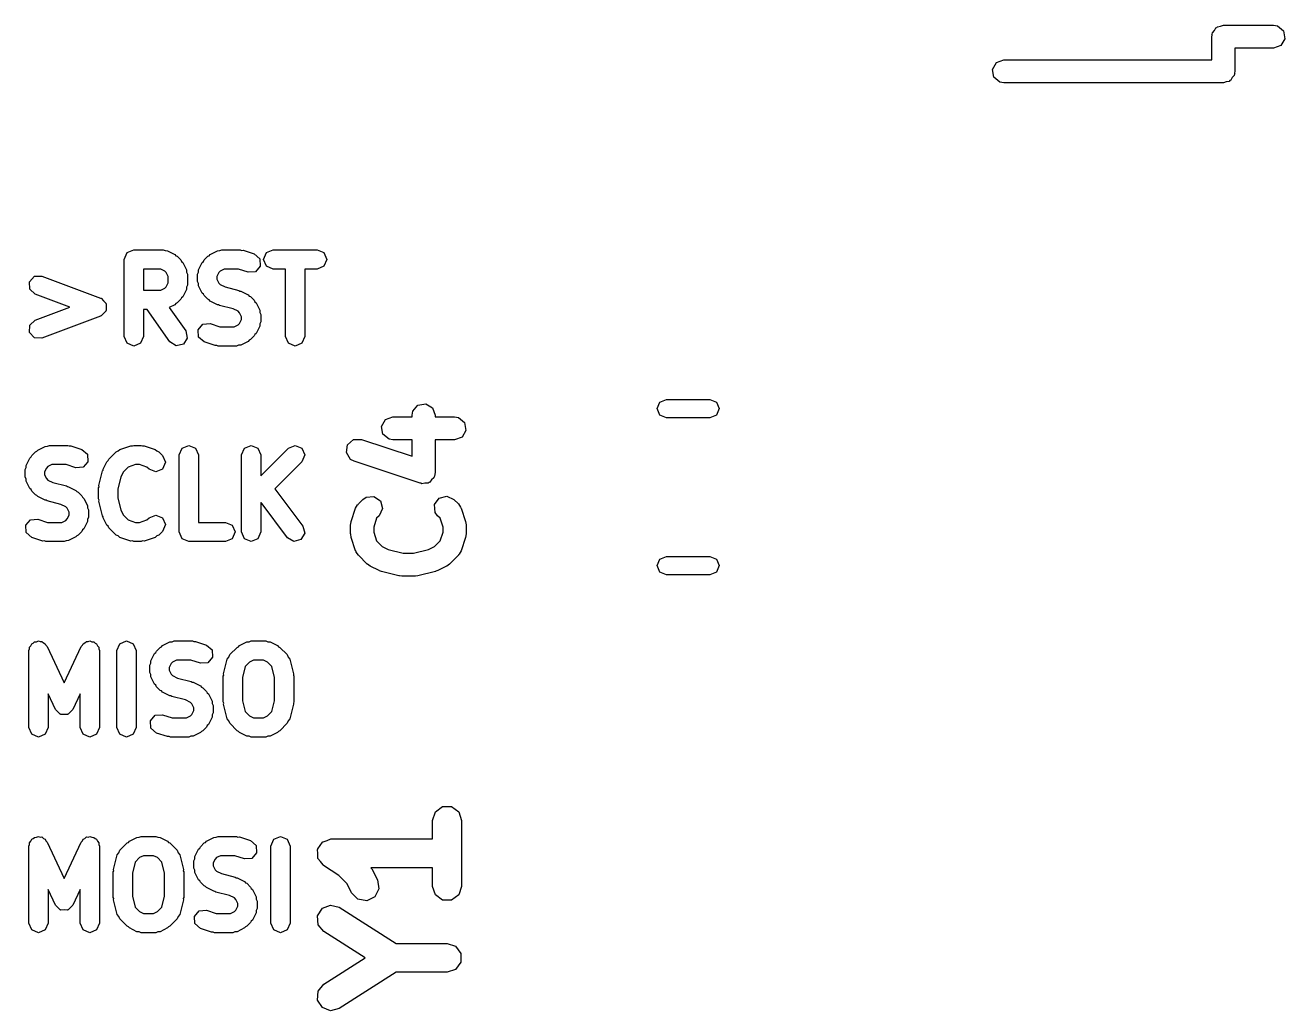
# Model space of a CAD drawing. Extents: x 83.3 to 116.7, y -116.7 to -83.4.
# Drawn here: x 88.6 to 96.77, y -102.7 to -96.3 of the extents above; entities that cross this region are included whole.
import ezdxf

# ---------------------------------------------------------------- set-up
doc = ezdxf.new("R2010")
doc.units = 0
doc.layers.add('BLACK', color=7, linetype='CONTINUOUS')

msp = doc.modelspace()

# ---------------------------------------------------------------- linework, layer by layer
at = {"layer": 'BLACK', "linetype": 'CONTINUOUS'}
for p, q in [((96.3045, -96.3493), (96.317, -96.3344)), ((96.317, -96.3344), (96.3268, -96.3175)), ((96.3268, -96.3175), (96.3331, -96.3152)), ((96.3331, -96.3152), (96.3375, -96.31)), ((96.3375, -96.31), (96.3567, -96.3067)), ((96.3567, -96.3067), (96.375, -96.3)), ((96.375, -96.3), (96.7, -96.3)), ((96.7, -96.3), (96.7257, -96.3045)), ((96.7257, -96.3045), (96.765, -96.3375)), ((96.765, -96.3375), (96.7739, -96.388)), ((96.3, -96.375), (96.3017, -96.3653)), ((96.3, -96.525), (96.3, -96.375)), ((96.3011, -96.362), (96.3028, -96.3591)), ((96.3017, -96.3653), (96.3011, -96.362)), ((96.3028, -96.3591), (96.3045, -96.3493)), ((96.7739, -96.388), (96.7482, -96.4325)), ((96.7, -96.45), (96.45, -96.45)), ((96.45, -96.45), (96.45, -96.6)), ((96.7482, -96.4325), (96.7, -96.45)), ((94.8761, -96.587), (94.9018, -96.5425)), ((94.885, -96.6375), (94.8761, -96.587)), ((94.9018, -96.5425), (94.95, -96.525)), ((94.95, -96.525), (96.3, -96.525)), ((94.9243, -96.6705), (94.885, -96.6375)), ((94.95, -96.675), (94.9243, -96.6705)), ((96.3933, -96.6683), (96.375, -96.675)), ((96.4125, -96.665), (96.3933, -96.6683)), ((96.4168, -96.6598), (96.4125, -96.665)), ((96.4232, -96.6575), (96.4168, -96.6598)), ((96.433, -96.6406), (96.4232, -96.6575)), ((96.4455, -96.6257), (96.433, -96.6406)), ((96.4472, -96.6159), (96.4455, -96.6257)), ((96.4489, -96.613), (96.4472, -96.6159)), ((96.45, -96.6), (96.4483, -96.6097)), ((96.4483, -96.6097), (96.4489, -96.613)), ((96.375, -96.675), (94.95, -96.675)), ((89.2381, -97.8212), (89.2564, -97.777)), ((89.2564, -97.777), (89.3006, -97.7587)), ((89.3006, -97.7587), (89.4911, -97.7587)), ((89.4911, -97.7587), (89.5045, -97.7643)), ((89.5045, -97.7643), (89.519, -97.7653)), ((89.519, -97.7653), (89.5666, -97.7891)), ((89.5666, -97.7891), (89.5734, -97.7969)), ((89.5734, -97.7969), (89.5829, -97.8008)), ((89.5829, -97.8008), (89.6067, -97.8246)), ((89.7564, -97.8246), (89.7802, -97.8008)), ((89.7802, -97.8008), (89.7897, -97.7969)), ((89.7897, -97.7969), (89.7965, -97.7891)), ((89.7965, -97.7891), (89.8441, -97.7653)), ((89.8441, -97.7653), (89.8586, -97.7643)), ((89.8586, -97.7643), (89.872, -97.7587)), ((89.872, -97.7587), (89.9911, -97.7587)), ((89.9911, -97.7587), (90.0006, -97.7626)), ((90.0006, -97.7626), (90.0108, -97.7619)), ((90.0108, -97.7619), (90.0823, -97.7857)), ((90.0823, -97.7857), (90.1184, -97.817)), ((90.1184, -97.817), (90.1218, -97.8648)), ((90.1429, -97.8212), (90.1612, -97.777)), ((90.1612, -97.777), (90.2054, -97.7587)), ((90.2054, -97.7587), (90.4911, -97.7587)), ((90.4911, -97.7587), (90.5353, -97.777)), ((90.5353, -97.777), (90.5536, -97.8212)), ((89.2381, -98.3212), (89.2381, -97.8212)), ((89.3631, -97.8837), (89.3631, -98.0206)), ((89.4763, -97.8837), (89.3631, -97.8837)), ((89.5017, -97.8964), (89.4763, -97.8837)), ((89.5111, -97.9058), (89.5017, -97.8964)), ((89.6067, -97.8246), (89.6106, -97.8341)), ((89.6106, -97.8341), (89.6184, -97.8409)), ((89.6184, -97.8409), (89.6422, -97.8885)), ((89.6422, -97.8885), (89.6432, -97.903)), ((89.7199, -97.903), (89.7209, -97.8885)), ((89.7209, -97.8885), (89.7447, -97.8409)), ((89.7447, -97.8409), (89.7525, -97.8341)), ((89.7525, -97.8341), (89.7564, -97.8246)), ((89.8614, -97.8964), (89.852, -97.9058)), ((89.8868, -97.8837), (89.8614, -97.8964)), ((89.9809, -97.8837), (89.8868, -97.8837)), ((90.0427, -97.9043), (89.9809, -97.8837)), ((90.1218, -97.8648), (90.0905, -97.9009)), ((90.1612, -97.8654), (90.1429, -97.8212)), ((90.2054, -97.8837), (90.1612, -97.8654)), ((90.2857, -97.8837), (90.2054, -97.8837)), ((90.2857, -98.3212), (90.2857, -97.8837)), ((90.4911, -97.8837), (90.4107, -97.8837)), ((90.4107, -97.8837), (90.4107, -98.3212)), ((90.5353, -97.8654), (90.4911, -97.8837)), ((90.5536, -97.8212), (90.5353, -97.8654)), ((88.623, -97.9659), (88.6557, -97.931)), ((88.6246, -98.0137), (88.623, -97.9659)), ((88.6557, -97.931), (88.7035, -97.9293)), ((88.7035, -97.9293), (89.0844, -98.0722)), ((89.5238, -97.9312), (89.5111, -97.9058)), ((89.5111, -97.9985), (89.5238, -97.9731)), ((89.5238, -97.9731), (89.5238, -97.9312)), ((89.6432, -97.903), (89.6488, -97.9164)), ((89.6488, -97.9164), (89.6488, -97.9879)), ((89.7143, -97.9164), (89.7199, -97.903)), ((89.7143, -97.964), (89.7143, -97.9164)), ((89.7199, -97.9775), (89.7143, -97.964)), ((89.7209, -97.992), (89.7199, -97.9775)), ((89.852, -97.9058), (89.8393, -97.9312)), ((89.8393, -97.9312), (89.8393, -97.9493)), ((89.8393, -97.9493), (89.852, -97.9746)), ((89.852, -97.9746), (89.8614, -97.9841)), ((90.0905, -97.9009), (90.0427, -97.9043)), ((88.6596, -98.0464), (88.6246, -98.0137)), ((88.8845, -98.1307), (88.6596, -98.0464)), ((89.3631, -98.0206), (89.4763, -98.0206)), ((89.4763, -98.0206), (89.5017, -98.0079)), ((89.5017, -98.0079), (89.5111, -97.9985)), ((89.6422, -98.0158), (89.6184, -98.0634)), ((89.6432, -98.0013), (89.6422, -98.0158)), ((89.6488, -97.9879), (89.6432, -98.0013)), ((89.7447, -98.0396), (89.7209, -97.992)), ((89.7525, -98.0464), (89.7447, -98.0396)), ((89.7564, -98.0559), (89.7525, -98.0464)), ((89.7802, -98.0797), (89.7564, -98.0559)), ((89.8614, -97.9841), (89.8938, -98.0003)), ((89.8938, -98.0003), (89.9824, -98.0225)), ((89.9824, -98.0225), (89.9881, -98.0267)), ((89.9881, -98.0267), (89.9952, -98.0272)), ((89.9952, -98.0272), (90.0428, -98.051)), ((90.0428, -98.051), (90.0496, -98.0588)), ((90.0496, -98.0588), (90.0591, -98.0627)), ((88.6596, -98.215), (88.8845, -98.1307)), ((89.0844, -98.0722), (89.0861, -98.0737)), ((89.0861, -98.0737), (89.0884, -98.0738)), ((89.0884, -98.0738), (89.1034, -98.0899)), ((89.1034, -98.0899), (89.1194, -98.1049)), ((89.1194, -98.1049), (89.1195, -98.1071)), ((89.1195, -98.1071), (89.121, -98.1088)), ((89.121, -98.1088), (89.1203, -98.1307)), ((89.1203, -98.1307), (89.121, -98.1527)), ((89.5666, -98.1152), (89.5309, -98.1331)), ((89.5309, -98.1331), (89.6375, -98.2853)), ((89.5734, -98.1074), (89.5666, -98.1152)), ((89.5829, -98.1035), (89.5734, -98.1074)), ((89.6067, -98.0797), (89.5829, -98.1035)), ((89.6106, -98.0702), (89.6067, -98.0797)), ((89.6184, -98.0634), (89.6106, -98.0702)), ((89.7897, -98.0836), (89.7802, -98.0797)), ((89.7965, -98.0914), (89.7897, -98.0836)), ((89.8441, -98.1152), (89.7965, -98.0914)), ((89.8512, -98.1157), (89.8441, -98.1152)), ((89.8569, -98.1199), (89.8512, -98.1157)), ((89.9454, -98.1421), (89.8569, -98.1199)), ((89.9779, -98.1583), (89.9454, -98.1421)), ((90.0591, -98.0627), (90.0829, -98.0865)), ((90.0829, -98.0865), (90.0868, -98.096)), ((90.0868, -98.096), (90.0946, -98.1028)), ((90.0946, -98.1028), (90.1184, -98.1504)), ((88.6246, -98.2477), (88.6596, -98.215)), ((89.0844, -98.1892), (88.7035, -98.3321)), ((89.0861, -98.1877), (89.0844, -98.1892)), ((89.0884, -98.1876), (89.0861, -98.1877)), ((89.1034, -98.1716), (89.0884, -98.1876)), ((89.1194, -98.1566), (89.1034, -98.1716)), ((89.1195, -98.1543), (89.1194, -98.1566)), ((89.121, -98.1527), (89.1195, -98.1543)), ((89.3871, -98.1456), (89.3631, -98.1456)), ((89.3631, -98.1456), (89.3631, -98.3212)), ((89.5351, -98.357), (89.3871, -98.1456)), ((89.9873, -98.1677), (89.9779, -98.1583)), ((90, -98.1931), (89.9873, -98.1677)), ((89.9873, -98.2365), (90, -98.2112)), ((90, -98.2112), (90, -98.1931)), ((90.1184, -98.1504), (90.1194, -98.1649)), ((90.1194, -98.1649), (90.125, -98.1783)), ((90.125, -98.226), (90.1194, -98.2394)), ((90.125, -98.1783), (90.125, -98.226)), ((88.623, -98.2955), (88.6246, -98.2477)), ((88.6557, -98.3305), (88.623, -98.2955)), ((89.6375, -98.2853), (89.6479, -98.3321)), ((89.7175, -98.2776), (89.7488, -98.2415)), ((89.7209, -98.3253), (89.7175, -98.2776)), ((89.7488, -98.2415), (89.7965, -98.2381)), ((89.7965, -98.2381), (89.8584, -98.2587)), ((89.8584, -98.2587), (89.9525, -98.2587)), ((89.9525, -98.2587), (89.9779, -98.246)), ((89.9779, -98.246), (89.9873, -98.2365)), ((90.0946, -98.3015), (90.0868, -98.3083)), ((90.1184, -98.2539), (90.0946, -98.3015)), ((90.1194, -98.2394), (90.1184, -98.2539)), ((88.7035, -98.3321), (88.6557, -98.3305)), ((89.2564, -98.3654), (89.2381, -98.3212)), ((89.3006, -98.3837), (89.2564, -98.3654)), ((89.3448, -98.3654), (89.3006, -98.3837)), ((89.3631, -98.3212), (89.3448, -98.3654)), ((89.5754, -98.3827), (89.5351, -98.357)), ((89.6221, -98.3724), (89.5754, -98.3827)), ((89.6479, -98.3321), (89.6221, -98.3724)), ((89.757, -98.3567), (89.7209, -98.3253)), ((89.8284, -98.3805), (89.757, -98.3567)), ((89.8387, -98.3798), (89.8284, -98.3805)), ((89.8482, -98.3837), (89.8387, -98.3798)), ((89.9673, -98.3837), (89.8482, -98.3837)), ((89.9807, -98.3781), (89.9673, -98.3837)), ((89.9952, -98.3771), (89.9807, -98.3781)), ((90.0428, -98.3533), (89.9952, -98.3771)), ((90.0496, -98.3455), (90.0428, -98.3533)), ((90.0591, -98.3416), (90.0496, -98.3455)), ((90.0829, -98.3178), (90.0591, -98.3416)), ((90.0868, -98.3083), (90.0829, -98.3178)), ((90.304, -98.3654), (90.2857, -98.3212)), ((90.3482, -98.3837), (90.304, -98.3654)), ((90.3924, -98.3654), (90.3482, -98.3837)), ((90.4107, -98.3212), (90.3924, -98.3654)), ((91.1127, -98.8069), (91.1457, -98.7676)), ((91.1457, -98.7676), (91.1962, -98.7587)), ((91.1962, -98.7587), (91.2406, -98.7843)), ((91.2406, -98.7843), (91.2582, -98.8326)), ((92.6994, -98.79), (92.717, -98.7476)), ((92.717, -98.8324), (92.6994, -98.79)), ((92.717, -98.7476), (92.7594, -98.73)), ((92.7594, -98.73), (93.0406, -98.73)), ((93.0406, -98.73), (93.083, -98.7476)), ((93.083, -98.7476), (93.1006, -98.79)), ((93.1006, -98.79), (93.083, -98.8324)), ((90.9093, -98.9052), (90.935, -98.8608)), ((90.935, -98.8608), (90.9832, -98.8433)), ((90.9832, -98.8433), (91.1082, -98.8433)), ((91.1082, -98.8326), (91.1127, -98.8069)), ((91.1082, -98.8433), (91.1082, -98.8326)), ((91.2582, -98.8326), (91.2582, -98.8433)), ((91.2582, -98.8433), (91.3832, -98.8433)), ((91.3832, -98.8433), (91.4088, -98.8478)), ((91.4088, -98.8478), (91.4481, -98.8808)), ((92.7594, -98.85), (92.717, -98.8324)), ((93.0406, -98.85), (92.7594, -98.85)), ((93.083, -98.8324), (93.0406, -98.85)), ((90.9182, -98.9558), (90.9093, -98.9052)), ((90.9575, -98.9887), (90.9182, -98.9558)), ((91.457, -98.9313), (91.4314, -98.9757)), ((91.4481, -98.8808), (91.457, -98.9313)), ((88.6774, -99.0591), (88.725, -99.0353)), ((88.725, -99.0353), (88.7395, -99.0343)), ((88.7395, -99.0343), (88.753, -99.0287)), ((88.753, -99.0287), (88.872, -99.0287)), ((88.872, -99.0287), (88.8815, -99.0326)), ((88.8815, -99.0326), (88.8918, -99.0319)), ((88.8918, -99.0319), (88.9632, -99.0557)), ((89.2094, -99.0557), (89.2808, -99.0319)), ((89.2808, -99.0319), (89.2911, -99.0326)), ((89.2911, -99.0326), (89.3006, -99.0287)), ((89.3006, -99.0287), (89.3482, -99.0287)), ((89.3482, -99.0287), (89.3577, -99.0326)), ((89.3577, -99.0326), (89.368, -99.0319)), ((89.368, -99.0319), (89.4394, -99.0557)), ((89.6135, -99.047), (89.6577, -99.0287)), ((89.6577, -99.0287), (89.7019, -99.047)), ((90.0183, -99.047), (90.0625, -99.0287)), ((90.0625, -99.0287), (90.1067, -99.047)), ((90.304, -99.047), (90.3482, -99.0287)), ((90.3482, -99.0287), (90.3924, -99.047)), ((90.6811, -99.0762), (90.6886, -99.0254)), ((90.6886, -99.0254), (90.727, -98.9914)), ((90.727, -98.9914), (90.7783, -98.99)), ((90.7783, -98.99), (91.1082, -99.0999)), ((90.9832, -98.9933), (90.9575, -98.9887)), ((91.1082, -98.9933), (90.9832, -98.9933)), ((91.1082, -99.0999), (91.1082, -98.9933)), ((91.3832, -98.9933), (91.2582, -98.9933)), ((91.2582, -98.9933), (91.2582, -99.204)), ((91.4314, -98.9757), (91.3832, -98.9933)), ((88.6018, -99.1585), (88.6256, -99.1109)), ((88.6256, -99.1109), (88.6334, -99.1041)), ((88.6334, -99.1041), (88.6374, -99.0946)), ((88.6374, -99.0946), (88.6612, -99.0708)), ((88.6612, -99.0708), (88.6707, -99.0669)), ((88.6707, -99.0669), (88.6774, -99.0591)), ((88.9632, -99.0557), (88.9994, -99.087)), ((88.9994, -99.087), (89.0027, -99.1348)), ((89.1334, -99.1279), (89.1374, -99.1184)), ((89.1374, -99.1184), (89.185, -99.0708)), ((89.185, -99.0708), (89.1984, -99.0652)), ((89.1984, -99.0652), (89.2094, -99.0557)), ((89.4394, -99.0557), (89.4504, -99.0652)), ((89.4504, -99.0652), (89.4638, -99.0708)), ((89.4638, -99.0708), (89.4876, -99.0946)), ((89.4876, -99.0946), (89.506, -99.1388)), ((89.5952, -99.0912), (89.6135, -99.047)), ((89.5952, -99.5912), (89.5952, -99.0912)), ((89.7019, -99.047), (89.7202, -99.0912)), ((89.7202, -99.0912), (89.7202, -99.5287)), ((90, -99.0912), (90.0183, -99.047)), ((90, -99.5912), (90, -99.0912)), ((90.1067, -99.047), (90.125, -99.0912)), ((90.125, -99.226), (90.304, -99.047)), ((90.125, -99.0912), (90.125, -99.226)), ((90.3924, -99.047), (90.4107, -99.0912)), ((90.4107, -99.0912), (90.3924, -99.1354)), ((90.708, -99.1199), (90.6811, -99.0762)), ((90.7309, -99.1323), (90.708, -99.1199)), ((88.5952, -99.1864), (88.6008, -99.173)), ((88.5952, -99.234), (88.5952, -99.1864)), ((88.6008, -99.173), (88.6018, -99.1585)), ((88.7329, -99.1758), (88.7202, -99.2012)), ((88.7202, -99.2012), (88.7202, -99.2193)), ((88.7424, -99.1664), (88.7329, -99.1758)), ((88.7677, -99.1537), (88.7424, -99.1664)), ((88.8619, -99.1537), (88.7677, -99.1537)), ((88.9237, -99.1743), (88.8619, -99.1537)), ((88.9714, -99.1709), (88.9237, -99.1743)), ((89.0027, -99.1348), (88.9714, -99.1709)), ((89.0733, -99.2903), (89.0971, -99.1951)), ((89.0971, -99.1951), (89.1013, -99.1894)), ((89.1013, -99.1894), (89.1018, -99.1823)), ((89.1018, -99.1823), (89.1256, -99.1347)), ((89.1256, -99.1347), (89.1334, -99.1279)), ((89.2329, -99.1996), (89.2167, -99.2321)), ((89.2629, -99.1696), (89.2329, -99.1996)), ((89.3107, -99.1537), (89.2629, -99.1696)), ((89.3381, -99.1537), (89.3107, -99.1537)), ((89.3859, -99.1696), (89.3381, -99.1537)), ((89.3993, -99.183), (89.3859, -99.1696)), ((89.4435, -99.2013), (89.3993, -99.183)), ((89.4876, -99.183), (89.4435, -99.2013)), ((89.506, -99.1388), (89.4876, -99.183)), ((90.3924, -99.1354), (90.2165, -99.3113)), ((91.1595, -99.2751), (90.7309, -99.1323)), ((91.2582, -99.204), (91.2536, -99.2296)), ((88.6008, -99.2475), (88.5952, -99.234)), ((88.6018, -99.262), (88.6008, -99.2475)), ((88.6256, -99.3096), (88.6018, -99.262)), ((88.7202, -99.2193), (88.7329, -99.2446)), ((88.7329, -99.2446), (88.7424, -99.2541)), ((88.7424, -99.2541), (88.7748, -99.2703)), ((88.7748, -99.2703), (88.8634, -99.2925)), ((89.2167, -99.2321), (89.1964, -99.3132)), ((91.1652, -99.275), (91.1595, -99.2751)), ((91.1701, -99.2778), (91.1652, -99.275)), ((91.1903, -99.2743), (91.1701, -99.2778)), ((91.2107, -99.2737), (91.1903, -99.2743)), ((91.215, -99.2699), (91.2107, -99.2737)), ((91.2207, -99.2689), (91.215, -99.2699)), ((91.2338, -99.2533), (91.2207, -99.2689)), ((91.2491, -99.2397), (91.2338, -99.2533)), ((91.25, -99.234), (91.2491, -99.2397)), ((91.2536, -99.2296), (91.25, -99.234)), ((88.6334, -99.3164), (88.6256, -99.3096)), ((88.6374, -99.3259), (88.6334, -99.3164)), ((88.6612, -99.3497), (88.6374, -99.3259)), ((88.6707, -99.3536), (88.6612, -99.3497)), ((88.6774, -99.3614), (88.6707, -99.3536)), ((88.725, -99.3852), (88.6774, -99.3614)), ((88.8634, -99.2925), (88.8691, -99.2967)), ((88.8691, -99.2967), (88.8762, -99.2972)), ((88.8762, -99.2972), (88.9238, -99.321)), ((88.9238, -99.321), (88.9305, -99.3288)), ((88.9305, -99.3288), (88.94, -99.3327)), ((88.94, -99.3327), (88.9638, -99.3565)), ((88.9638, -99.3565), (88.9678, -99.366)), ((88.9678, -99.366), (88.9755, -99.3728)), ((89.0714, -99.3055), (89.0745, -99.2982)), ((89.0714, -99.3769), (89.0714, -99.3055)), ((89.0745, -99.2982), (89.0733, -99.2903)), ((89.1964, -99.3132), (89.1964, -99.3692)), ((89.1964, -99.3692), (89.2167, -99.4503)), ((90.2165, -99.3113), (90.3982, -99.5537)), ((90.7873, -99.3795), (90.8086, -99.3646)), ((90.8086, -99.3646), (90.8597, -99.3601)), ((90.8597, -99.3601), (90.9018, -99.3895)), ((91.2536, -99.4131), (91.283, -99.3711)), ((91.283, -99.3711), (91.3326, -99.3578)), ((91.3326, -99.3578), (91.3791, -99.3795)), ((88.7321, -99.3857), (88.725, -99.3852)), ((88.7378, -99.3899), (88.7321, -99.3857)), ((88.8264, -99.4121), (88.7378, -99.3899)), ((88.8588, -99.4283), (88.8264, -99.4121)), ((88.8683, -99.4377), (88.8588, -99.4283)), ((88.881, -99.4631), (88.8683, -99.4377)), ((88.9755, -99.3728), (88.9994, -99.4204)), ((88.9994, -99.4204), (89.0004, -99.4349)), ((89.0004, -99.4349), (89.006, -99.4483)), ((89.006, -99.4483), (89.006, -99.496)), ((89.0745, -99.3842), (89.0714, -99.3769)), ((89.0733, -99.3921), (89.0745, -99.3842)), ((89.0971, -99.4873), (89.0733, -99.3921)), ((89.2167, -99.4503), (89.2329, -99.4827)), ((90.1272, -99.4006), (90.125, -99.4028)), ((90.125, -99.4028), (90.125, -99.5912)), ((90.2982, -99.6287), (90.1272, -99.4006)), ((90.712, -99.5231), (90.7406, -99.4374)), ((90.7406, -99.4374), (90.753, -99.4145)), ((90.753, -99.4145), (90.7568, -99.4122)), ((90.7568, -99.4122), (90.7587, -99.4081)), ((90.7587, -99.4081), (90.7873, -99.3795)), ((90.915, -99.4391), (90.8933, -99.4856)), ((90.9018, -99.3895), (90.915, -99.4391)), ((91.2581, -99.4643), (91.2536, -99.4131)), ((91.3791, -99.3795), (91.4076, -99.4081)), ((91.4076, -99.4081), (91.4226, -99.4294)), ((91.4226, -99.4294), (91.423, -99.4339)), ((91.423, -99.4339), (91.4258, -99.4374)), ((91.4258, -99.4374), (91.4543, -99.5231)), ((88.5984, -99.5476), (88.6298, -99.5115)), ((88.6298, -99.5115), (88.6775, -99.5081)), ((88.6775, -99.5081), (88.7393, -99.5287)), ((88.7393, -99.5287), (88.8335, -99.5287)), ((88.8335, -99.5287), (88.8588, -99.516)), ((88.8588, -99.516), (88.8683, -99.5065)), ((88.8683, -99.5065), (88.881, -99.4812)), ((88.881, -99.4812), (88.881, -99.4631)), ((88.9994, -99.5239), (88.9755, -99.5715)), ((89.0004, -99.5094), (88.9994, -99.5239)), ((89.006, -99.496), (89.0004, -99.5094)), ((89.1013, -99.493), (89.0971, -99.4873)), ((89.1018, -99.5001), (89.1013, -99.493)), ((89.1256, -99.5477), (89.1018, -99.5001)), ((89.2329, -99.4827), (89.2629, -99.5128)), ((89.2629, -99.5128), (89.3107, -99.5287)), ((89.3107, -99.5287), (89.3381, -99.5287)), ((89.3381, -99.5287), (89.3859, -99.5128)), ((89.3859, -99.5128), (89.3993, -99.4994)), ((89.3993, -99.4994), (89.4435, -99.4811)), ((89.4435, -99.4811), (89.4876, -99.4994)), ((89.4876, -99.4994), (89.506, -99.5436)), ((89.7202, -99.5287), (89.8958, -99.5287)), ((89.8958, -99.5287), (89.94, -99.547)), ((90.7082, -99.5468), (90.7121, -99.5248)), ((90.7121, -99.5248), (90.712, -99.5231)), ((90.8773, -99.5016), (90.8582, -99.559)), ((90.8933, -99.4856), (90.8773, -99.5016)), ((91.273, -99.4856), (91.2581, -99.4643)), ((91.289, -99.5016), (91.273, -99.4856)), ((91.3082, -99.559), (91.289, -99.5016)), ((91.4543, -99.5231), (91.4576, -99.5453)), ((88.6018, -99.5953), (88.5984, -99.5476)), ((88.638, -99.6267), (88.6018, -99.5953)), ((88.9305, -99.6155), (88.9238, -99.6233)), ((88.94, -99.6116), (88.9305, -99.6155)), ((88.9638, -99.5878), (88.94, -99.6116)), ((88.9678, -99.5783), (88.9638, -99.5878)), ((88.9755, -99.5715), (88.9678, -99.5783)), ((89.1334, -99.5545), (89.1256, -99.5477)), ((89.1374, -99.564), (89.1334, -99.5545)), ((89.185, -99.6116), (89.1374, -99.564)), ((89.1984, -99.6171), (89.185, -99.6116)), ((89.4638, -99.6116), (89.4504, -99.6171)), ((89.4876, -99.5878), (89.4638, -99.6116)), ((89.506, -99.5436), (89.4876, -99.5878)), ((89.6135, -99.6354), (89.5952, -99.5912)), ((89.94, -99.547), (89.9583, -99.5912)), ((89.9583, -99.5912), (89.94, -99.6354)), ((90.0183, -99.6354), (90, -99.5912)), ((90.125, -99.5912), (90.1067, -99.6354)), ((90.4101, -99.6), (90.3857, -99.6412)), ((90.3982, -99.5537), (90.4101, -99.6)), ((90.7082, -99.604), (90.7082, -99.5468)), ((90.7087, -99.6055), (90.7082, -99.604)), ((90.712, -99.6277), (90.7087, -99.6055)), ((90.8582, -99.559), (90.8582, -99.5918)), ((90.8582, -99.5918), (90.8773, -99.6492)), ((91.289, -99.6492), (91.3082, -99.5918)), ((91.3082, -99.5918), (91.3082, -99.559)), ((91.4582, -99.604), (91.4543, -99.6261)), ((91.4576, -99.5453), (91.4582, -99.5468)), ((91.4582, -99.5468), (91.4582, -99.604)), ((88.7094, -99.6505), (88.638, -99.6267)), ((88.7197, -99.6498), (88.7094, -99.6505)), ((88.7292, -99.6537), (88.7197, -99.6498)), ((88.8482, -99.6537), (88.7292, -99.6537)), ((88.8617, -99.6481), (88.8482, -99.6537)), ((88.8762, -99.6471), (88.8617, -99.6481)), ((88.9238, -99.6233), (88.8762, -99.6471)), ((89.2094, -99.6267), (89.1984, -99.6171)), ((89.2808, -99.6505), (89.2094, -99.6267)), ((89.2911, -99.6498), (89.2808, -99.6505)), ((89.3006, -99.6537), (89.2911, -99.6498)), ((89.3482, -99.6537), (89.3006, -99.6537)), ((89.3577, -99.6498), (89.3482, -99.6537)), ((89.368, -99.6505), (89.3577, -99.6498)), ((89.4394, -99.6267), (89.368, -99.6505)), ((89.4504, -99.6171), (89.4394, -99.6267)), ((89.6577, -99.6537), (89.6135, -99.6354)), ((89.8958, -99.6537), (89.6577, -99.6537)), ((89.94, -99.6354), (89.8958, -99.6537)), ((90.0625, -99.6537), (90.0183, -99.6354)), ((90.1067, -99.6354), (90.0625, -99.6537)), ((90.3394, -99.6531), (90.2982, -99.6287)), ((90.3857, -99.6412), (90.3394, -99.6531)), ((90.7406, -99.7134), (90.712, -99.6277)), ((90.8773, -99.6492), (90.9133, -99.6852)), ((90.9133, -99.6852), (90.9522, -99.7046)), ((91.2141, -99.7046), (91.253, -99.6852)), ((91.253, -99.6852), (91.289, -99.6492)), ((91.4543, -99.6277), (91.4258, -99.7134)), ((91.4543, -99.6261), (91.4543, -99.6277)), ((90.7434, -99.7169), (90.7406, -99.7134)), ((90.7438, -99.7214), (90.7434, -99.7169)), ((90.7587, -99.7427), (90.7438, -99.7214)), ((90.8159, -99.7999), (90.7587, -99.7427)), ((90.9522, -99.7046), (91.0495, -99.729)), ((91.0495, -99.729), (91.1168, -99.729)), ((91.1168, -99.729), (91.2141, -99.7046)), ((91.4076, -99.7427), (91.3505, -99.7999)), ((91.4095, -99.7387), (91.4076, -99.7427)), ((91.4133, -99.7363), (91.4095, -99.7387)), ((91.4258, -99.7134), (91.4133, -99.7363)), ((92.6994, -99.81), (92.717, -99.7676)), ((92.717, -99.7676), (92.7594, -99.75)), ((92.7594, -99.75), (93.0406, -99.75)), ((93.0406, -99.75), (93.083, -99.7676)), ((93.083, -99.7676), (93.1006, -99.81)), ((90.8173, -99.8006), (90.8159, -99.7999)), ((90.8353, -99.8139), (90.8173, -99.8006)), ((90.8925, -99.8425), (90.8353, -99.8139)), ((90.896, -99.8429), (90.8925, -99.8425)), ((90.9078, -99.8482), (90.896, -99.8429)), ((91.0221, -99.8767), (90.9078, -99.8482)), ((91.2585, -99.8482), (91.1442, -99.8767)), ((91.2614, -99.8462), (91.2585, -99.8482)), ((91.2739, -99.8425), (91.2614, -99.8462)), ((91.331, -99.8139), (91.2739, -99.8425)), ((91.3321, -99.8127), (91.331, -99.8139)), ((91.3505, -99.7999), (91.3321, -99.8127)), ((92.717, -99.8524), (92.6994, -99.81)), ((92.7594, -99.87), (92.717, -99.8524)), ((93.083, -99.8524), (93.0406, -99.87)), ((93.1006, -99.81), (93.083, -99.8524)), ((91.0256, -99.8764), (91.0221, -99.8767)), ((91.0403, -99.879), (91.0256, -99.8764)), ((91.126, -99.879), (91.0403, -99.879)), ((91.1293, -99.8778), (91.126, -99.879)), ((91.1442, -99.8767), (91.1293, -99.8778)), ((93.0406, -99.87), (92.7594, -99.87)), ((88.619, -100.361), (88.6233, -100.351)), ((88.6228, -100.34), (88.6321, -100.33)), ((88.6233, -100.351), (88.6228, -100.34)), ((88.6321, -100.33), (88.6374, -100.317)), ((88.6374, -100.317), (88.6476, -100.313)), ((88.6476, -100.313), (88.6551, -100.305)), ((88.6551, -100.305), (88.6688, -100.304)), ((88.6688, -100.304), (88.6815, -100.299)), ((88.6815, -100.299), (88.6918, -100.303)), ((88.6918, -100.303), (88.7029, -100.302)), ((88.7029, -100.302), (88.713, -100.312)), ((88.713, -100.312), (88.7257, -100.317)), ((88.7257, -100.317), (88.73, -100.327)), ((88.73, -100.327), (88.7382, -100.335)), ((88.7382, -100.335), (88.8482, -100.571)), ((88.8482, -100.571), (88.9582, -100.335)), ((88.9582, -100.335), (88.9664, -100.327)), ((88.9664, -100.327), (88.9707, -100.317)), ((88.9707, -100.317), (88.9834, -100.312)), ((88.9834, -100.312), (88.9935, -100.302)), ((88.9935, -100.302), (89.0046, -100.303)), ((89.0046, -100.303), (89.0149, -100.299)), ((89.0149, -100.299), (89.0276, -100.304)), ((89.0276, -100.304), (89.0413, -100.305)), ((89.0413, -100.305), (89.0488, -100.313)), ((89.0488, -100.313), (89.0591, -100.317)), ((89.0591, -100.317), (89.0643, -100.33)), ((89.0643, -100.33), (89.0736, -100.34)), ((89.0736, -100.34), (89.0731, -100.351)), ((89.0731, -100.351), (89.0774, -100.361)), ((89.1905, -100.361), (89.2088, -100.317)), ((89.2088, -100.317), (89.253, -100.299)), ((89.253, -100.299), (89.2972, -100.317)), ((89.2972, -100.317), (89.3155, -100.361)), ((89.4469, -100.365), (89.4707, -100.341)), ((89.4707, -100.341), (89.4802, -100.337)), ((89.4802, -100.337), (89.4869, -100.329)), ((89.4869, -100.329), (89.5345, -100.305)), ((89.5345, -100.305), (89.5491, -100.304)), ((89.5491, -100.304), (89.5625, -100.299)), ((89.5625, -100.299), (89.6815, -100.299)), ((89.6815, -100.299), (89.691, -100.303)), ((89.691, -100.303), (89.7013, -100.302)), ((89.7013, -100.302), (89.7727, -100.326)), ((89.7727, -100.326), (89.8089, -100.357)), ((89.9231, -100.388), (89.9707, -100.341)), ((89.9707, -100.341), (89.9802, -100.337)), ((89.9802, -100.337), (89.9869, -100.329)), ((89.9869, -100.329), (90.0345, -100.305)), ((90.0345, -100.305), (90.0491, -100.304)), ((90.0491, -100.304), (90.0625, -100.299)), ((90.0625, -100.299), (90.1577, -100.299)), ((90.1577, -100.299), (90.1712, -100.304)), ((90.1712, -100.304), (90.1857, -100.305)), ((90.1857, -100.305), (90.2333, -100.329)), ((90.2333, -100.329), (90.24, -100.337)), ((90.24, -100.337), (90.2496, -100.341)), ((90.2496, -100.341), (90.2972, -100.388)), ((88.619, -100.861), (88.619, -100.361)), ((89.0774, -100.361), (89.0774, -100.861)), ((89.1905, -100.861), (89.1905, -100.361)), ((89.3155, -100.361), (89.3155, -100.861)), ((89.4103, -100.443), (89.4114, -100.428)), ((89.4114, -100.428), (89.4352, -100.381)), ((89.4352, -100.381), (89.4429, -100.374)), ((89.4429, -100.374), (89.4469, -100.365)), ((89.5773, -100.424), (89.5519, -100.436)), ((89.6714, -100.424), (89.5773, -100.424)), ((89.7332, -100.444), (89.6714, -100.424)), ((89.8123, -100.405), (89.7809, -100.441)), ((89.8089, -100.357), (89.8123, -100.405)), ((89.8828, -100.513), (89.9066, -100.417)), ((89.9066, -100.417), (89.9166, -100.404)), ((89.9166, -100.404), (89.9231, -100.388)), ((90.0773, -100.424), (90.0519, -100.436)), ((90.143, -100.424), (90.0773, -100.424)), ((90.1683, -100.436), (90.143, -100.424)), ((90.2972, -100.388), (90.3036, -100.404)), ((90.3036, -100.404), (90.3136, -100.417)), ((90.3136, -100.417), (90.3374, -100.513)), ((89.4048, -100.456), (89.4103, -100.443)), ((89.4048, -100.504), (89.4048, -100.456)), ((89.4103, -100.517), (89.4048, -100.504)), ((89.5424, -100.446), (89.5298, -100.471)), ((89.5298, -100.471), (89.5298, -100.489)), ((89.5298, -100.489), (89.5424, -100.515)), ((89.5519, -100.436), (89.5424, -100.446)), ((89.5424, -100.515), (89.5519, -100.524)), ((89.7809, -100.441), (89.7332, -100.444)), ((89.884, -100.521), (89.8828, -100.513)), ((90.0237, -100.465), (90.006, -100.536)), ((90.0519, -100.436), (90.0237, -100.465)), ((90.1965, -100.465), (90.1683, -100.436)), ((90.2143, -100.536), (90.1965, -100.465)), ((90.3374, -100.513), (90.3363, -100.521)), ((89.4114, -100.532), (89.4103, -100.517)), ((89.4352, -100.58), (89.4114, -100.532)), ((89.4429, -100.586), (89.4352, -100.58)), ((89.4469, -100.596), (89.4429, -100.586)), ((89.4707, -100.62), (89.4469, -100.596)), ((89.5519, -100.524), (89.5843, -100.54)), ((89.5843, -100.54), (89.6729, -100.562)), ((89.6729, -100.562), (89.6786, -100.567)), ((89.6786, -100.567), (89.6857, -100.567)), ((89.6857, -100.567), (89.7333, -100.591)), ((89.7333, -100.591), (89.74, -100.599)), ((89.881, -100.528), (89.884, -100.521)), ((89.881, -100.695), (89.881, -100.528)), ((90.006, -100.536), (90.006, -100.687)), ((90.2143, -100.687), (90.2143, -100.536)), ((90.3363, -100.521), (90.3393, -100.528)), ((90.3393, -100.528), (90.3393, -100.695)), ((88.7916, -100.745), (88.744, -100.643)), ((88.744, -100.643), (88.744, -100.861)), ((88.9524, -100.643), (88.9048, -100.745)), ((88.9524, -100.861), (88.9524, -100.643)), ((89.4802, -100.624), (89.4707, -100.62)), ((89.4869, -100.631), (89.4802, -100.624)), ((89.5345, -100.655), (89.4869, -100.631)), ((89.5416, -100.656), (89.5345, -100.655)), ((89.5473, -100.66), (89.5416, -100.656)), ((89.6359, -100.682), (89.5473, -100.66)), ((89.74, -100.599), (89.7496, -100.603)), ((89.7496, -100.603), (89.7734, -100.627)), ((89.7734, -100.627), (89.7773, -100.636)), ((89.7773, -100.636), (89.7851, -100.643)), ((89.7851, -100.643), (89.8089, -100.69)), ((88.8073, -100.759), (88.7916, -100.745)), ((88.8218, -100.775), (88.8073, -100.759)), ((88.8891, -100.759), (88.8746, -100.775)), ((88.9048, -100.745), (88.8891, -100.759)), ((89.6683, -100.698), (89.6359, -100.682)), ((89.6778, -100.708), (89.6683, -100.698)), ((89.6905, -100.733), (89.6778, -100.708)), ((89.6778, -100.777), (89.6905, -100.751)), ((89.6905, -100.751), (89.6905, -100.733)), ((89.8089, -100.69), (89.8099, -100.705)), ((89.8099, -100.705), (89.8155, -100.718)), ((89.8155, -100.718), (89.8155, -100.766)), ((89.884, -100.702), (89.881, -100.695)), ((89.8828, -100.71), (89.884, -100.702)), ((89.9066, -100.805), (89.8828, -100.71)), ((90.006, -100.687), (90.0237, -100.758)), ((90.0237, -100.758), (90.0519, -100.786)), ((90.1683, -100.786), (90.1965, -100.758)), ((90.1965, -100.758), (90.2143, -100.687)), ((90.3374, -100.71), (90.3136, -100.805)), ((90.3393, -100.695), (90.3363, -100.702)), ((90.3363, -100.702), (90.3374, -100.71)), ((88.8247, -100.775), (88.8218, -100.775)), ((88.8269, -100.777), (88.8247, -100.775)), ((88.8482, -100.776), (88.8269, -100.777)), ((88.8696, -100.777), (88.8482, -100.776)), ((88.8717, -100.775), (88.8696, -100.777)), ((88.8746, -100.775), (88.8717, -100.775)), ((89.408, -100.818), (89.4393, -100.781)), ((89.4114, -100.865), (89.408, -100.818)), ((89.4393, -100.781), (89.487, -100.778)), ((89.487, -100.778), (89.5488, -100.799)), ((89.5488, -100.799), (89.643, -100.799)), ((89.643, -100.799), (89.6683, -100.786)), ((89.6683, -100.786), (89.6778, -100.777)), ((89.7851, -100.842), (89.7773, -100.848)), ((89.8089, -100.794), (89.7851, -100.842)), ((89.8099, -100.779), (89.8089, -100.794)), ((89.8155, -100.766), (89.8099, -100.779)), ((89.9166, -100.818), (89.9066, -100.805)), ((89.9231, -100.834), (89.9166, -100.818)), ((89.9707, -100.882), (89.9231, -100.834)), ((90.0519, -100.786), (90.0773, -100.799)), ((90.0773, -100.799), (90.143, -100.799)), ((90.143, -100.799), (90.1683, -100.786)), ((90.2972, -100.834), (90.2496, -100.882)), ((90.3036, -100.818), (90.2972, -100.834)), ((90.3136, -100.805), (90.3036, -100.818)), ((88.6374, -100.905), (88.619, -100.861)), ((88.6815, -100.924), (88.6374, -100.905)), ((88.7257, -100.905), (88.6815, -100.924)), ((88.744, -100.861), (88.7257, -100.905)), ((88.9707, -100.905), (88.9524, -100.861)), ((89.0149, -100.924), (88.9707, -100.905)), ((89.0591, -100.905), (89.0149, -100.924)), ((89.0774, -100.861), (89.0591, -100.905)), ((89.2088, -100.905), (89.1905, -100.861)), ((89.253, -100.924), (89.2088, -100.905)), ((89.2972, -100.905), (89.253, -100.924)), ((89.3155, -100.861), (89.2972, -100.905)), ((89.4475, -100.897), (89.4114, -100.865)), ((89.5189, -100.92), (89.4475, -100.897)), ((89.5292, -100.92), (89.5189, -100.92)), ((89.5387, -100.924), (89.5292, -100.92)), ((89.6577, -100.924), (89.5387, -100.924)), ((89.6712, -100.918), (89.6577, -100.924)), ((89.6857, -100.917), (89.6712, -100.918)), ((89.7333, -100.893), (89.6857, -100.917)), ((89.74, -100.886), (89.7333, -100.893)), ((89.7496, -100.882), (89.74, -100.886)), ((89.7734, -100.858), (89.7496, -100.882)), ((89.7773, -100.848), (89.7734, -100.858)), ((89.9802, -100.886), (89.9707, -100.882)), ((89.9869, -100.893), (89.9802, -100.886)), ((90.0345, -100.917), (89.9869, -100.893)), ((90.0491, -100.918), (90.0345, -100.917)), ((90.0625, -100.924), (90.0491, -100.918)), ((90.1577, -100.924), (90.0625, -100.924)), ((90.1712, -100.918), (90.1577, -100.924)), ((90.1857, -100.917), (90.1712, -100.918)), ((90.2333, -100.893), (90.1857, -100.917)), ((90.24, -100.886), (90.2333, -100.893)), ((90.2496, -100.882), (90.24, -100.886)), ((91.2405, -101.464), (91.2584, -101.409)), ((91.2584, -101.409), (91.3053, -101.375)), ((91.3053, -101.375), (91.3633, -101.375)), ((91.3633, -101.375), (91.4101, -101.409)), ((91.4101, -101.409), (91.428, -101.464)), ((91.2405, -101.585), (91.2405, -101.464)), ((91.428, -101.464), (91.428, -101.893)), ((88.6476, -101.583), (88.6551, -101.575)), ((88.6551, -101.575), (88.6688, -101.574)), ((88.6688, -101.574), (88.6815, -101.569)), ((88.6815, -101.569), (88.6918, -101.573)), ((88.6918, -101.573), (88.7029, -101.572)), ((88.7029, -101.572), (88.713, -101.582)), ((88.9834, -101.582), (88.9935, -101.572)), ((88.9935, -101.572), (89.0046, -101.573)), ((89.0046, -101.573), (89.0149, -101.569)), ((89.0149, -101.569), (89.0276, -101.574)), ((89.0276, -101.574), (89.0413, -101.575)), ((89.0413, -101.575), (89.0488, -101.583)), ((89.2726, -101.599), (89.3203, -101.575)), ((89.3203, -101.575), (89.3348, -101.574)), ((89.3348, -101.574), (89.3482, -101.569)), ((89.3482, -101.569), (89.4435, -101.569)), ((89.4435, -101.569), (89.4569, -101.574)), ((89.4569, -101.574), (89.4714, -101.575)), ((89.4714, -101.575), (89.519, -101.599)), ((89.7726, -101.599), (89.8203, -101.575)), ((89.8203, -101.575), (89.8348, -101.574)), ((89.8348, -101.574), (89.8482, -101.569)), ((89.8482, -101.569), (89.9673, -101.569)), ((89.9673, -101.569), (89.9768, -101.573)), ((89.9768, -101.573), (89.987, -101.572)), ((89.987, -101.572), (90.0585, -101.596)), ((90.2088, -101.587), (90.253, -101.569)), ((90.253, -101.569), (90.2972, -101.587)), ((88.619, -101.631), (88.6233, -101.621)), ((88.619, -102.131), (88.619, -101.631)), ((88.6228, -101.61), (88.6321, -101.6)), ((88.6233, -101.621), (88.6228, -101.61)), ((88.6321, -101.6), (88.6374, -101.587)), ((88.6374, -101.587), (88.6476, -101.583)), ((88.713, -101.582), (88.7257, -101.587)), ((88.7257, -101.587), (88.73, -101.597)), ((88.73, -101.597), (88.7382, -101.605)), ((88.7382, -101.605), (88.8482, -101.841)), ((88.8482, -101.841), (88.9582, -101.605)), ((88.9582, -101.605), (88.9664, -101.597)), ((88.9664, -101.597), (88.9707, -101.587)), ((88.9707, -101.587), (88.9834, -101.582)), ((89.0488, -101.583), (89.0591, -101.587)), ((89.0591, -101.587), (89.0643, -101.6)), ((89.0643, -101.6), (89.0736, -101.61)), ((89.0736, -101.61), (89.0731, -101.621)), ((89.0731, -101.621), (89.0774, -101.631)), ((89.0774, -101.631), (89.0774, -102.131)), ((89.2023, -101.674), (89.2088, -101.658)), ((89.2088, -101.658), (89.2564, -101.611)), ((89.2564, -101.611), (89.2659, -101.607)), ((89.2659, -101.607), (89.2726, -101.599)), ((89.519, -101.599), (89.5258, -101.607)), ((89.5258, -101.607), (89.5353, -101.611)), ((89.5353, -101.611), (89.5829, -101.658)), ((89.5829, -101.658), (89.5893, -101.674)), ((89.6971, -101.698), (89.7209, -101.651)), ((89.7209, -101.651), (89.7287, -101.644)), ((89.7287, -101.644), (89.7326, -101.635)), ((89.7326, -101.635), (89.7564, -101.611)), ((89.7564, -101.611), (89.7659, -101.607)), ((89.7659, -101.607), (89.7726, -101.599)), ((90.0585, -101.596), (90.0946, -101.627)), ((90.0946, -101.627), (90.098, -101.675)), ((90.1905, -101.631), (90.2088, -101.587)), ((90.1905, -102.131), (90.1905, -101.631)), ((90.2972, -101.587), (90.3155, -101.631)), ((90.3155, -101.631), (90.3155, -102.131)), ((90.494, -101.653), (90.4951, -101.652)), ((90.4951, -101.68), (90.494, -101.653)), ((90.4951, -101.65), (90.5111, -101.628)), ((90.4951, -101.652), (90.4951, -101.65)), ((90.5111, -101.628), (90.5262, -101.605)), ((90.5262, -101.605), (90.528, -101.604)), ((90.528, -101.604), (90.5292, -101.603)), ((90.5292, -101.603), (90.555, -101.594)), ((90.555, -101.594), (90.5805, -101.585)), ((90.5805, -101.585), (90.5824, -101.585)), ((90.5824, -101.585), (90.5843, -101.585)), ((90.5843, -101.585), (91.2405, -101.585)), ((89.1685, -101.783), (89.1923, -101.687)), ((89.1923, -101.687), (89.2023, -101.674)), ((89.3094, -101.735), (89.2917, -101.806)), ((89.3376, -101.706), (89.3094, -101.735)), ((89.363, -101.694), (89.3376, -101.706)), ((89.4287, -101.694), (89.363, -101.694)), ((89.454, -101.706), (89.4287, -101.694)), ((89.4823, -101.735), (89.454, -101.706)), ((89.5, -101.806), (89.4823, -101.735)), ((89.5893, -101.674), (89.5993, -101.687)), ((89.5993, -101.687), (89.6231, -101.783)), ((89.6905, -101.726), (89.696, -101.713)), ((89.6905, -101.774), (89.6905, -101.726)), ((89.696, -101.713), (89.6971, -101.698)), ((89.8282, -101.716), (89.8155, -101.741)), ((89.8155, -101.741), (89.8155, -101.759)), ((89.8376, -101.706), (89.8282, -101.716)), ((89.863, -101.694), (89.8376, -101.706)), ((89.9571, -101.694), (89.863, -101.694)), ((90.0189, -101.714), (89.9571, -101.694)), ((90.0666, -101.711), (90.0189, -101.714)), ((90.098, -101.675), (90.0666, -101.711)), ((90.4951, -101.708), (90.4951, -101.68)), ((90.4963, -101.709), (90.4951, -101.708)), ((90.4964, -101.711), (90.4963, -101.709)), ((90.5132, -101.732), (90.4964, -101.711)), ((90.5292, -101.754), (90.5132, -101.732)), ((89.1667, -101.798), (89.1697, -101.791)), ((89.1667, -101.965), (89.1667, -101.798)), ((89.1697, -101.791), (89.1685, -101.783)), ((89.2917, -101.806), (89.2917, -101.957)), ((89.5, -101.957), (89.5, -101.806)), ((89.6231, -101.783), (89.622, -101.791)), ((89.622, -101.791), (89.625, -101.798)), ((89.625, -101.798), (89.625, -101.965)), ((89.696, -101.787), (89.6905, -101.774)), ((89.6971, -101.802), (89.696, -101.787)), ((89.7209, -101.85), (89.6971, -101.802)), ((89.8155, -101.759), (89.8282, -101.785)), ((89.8282, -101.785), (89.8376, -101.794)), ((89.8376, -101.794), (89.87, -101.81)), ((89.87, -101.81), (89.9586, -101.832)), ((90.5311, -101.755), (90.5292, -101.754)), ((90.5323, -101.757), (90.5311, -101.755)), ((90.6317, -101.823), (90.5323, -101.757)), ((90.6858, -101.877), (90.6317, -101.823)), ((91.2405, -101.772), (90.8396, -101.772)), ((90.8396, -101.772), (90.8467, -101.78)), ((90.8467, -101.78), (90.8824, -101.851)), ((91.2405, -101.893), (91.2405, -101.772)), ((89.7287, -101.856), (89.7209, -101.85)), ((89.7326, -101.866), (89.7287, -101.856)), ((89.7564, -101.89), (89.7326, -101.866)), ((89.7659, -101.894), (89.7564, -101.89)), ((89.7726, -101.901), (89.7659, -101.894)), ((89.8203, -101.925), (89.7726, -101.901)), ((89.9586, -101.832), (89.9643, -101.837)), ((89.9643, -101.837), (89.9714, -101.837)), ((89.9714, -101.837), (90.019, -101.861)), ((90.019, -101.861), (90.0258, -101.869)), ((90.0258, -101.869), (90.0353, -101.873)), ((90.0353, -101.873), (90.0591, -101.897)), ((90.0591, -101.897), (90.063, -101.906)), ((90.063, -101.906), (90.0708, -101.913)), ((90.7147, -101.935), (90.6858, -101.877)), ((90.8824, -101.851), (90.8911, -101.908)), ((91.2584, -101.948), (91.2405, -101.893)), ((91.428, -101.893), (91.4101, -101.948)), ((88.7916, -102.015), (88.744, -101.913)), ((88.744, -101.913), (88.744, -102.131)), ((88.9524, -101.913), (88.9048, -102.015)), ((88.9524, -102.131), (88.9524, -101.913)), ((89.1697, -101.972), (89.1667, -101.965)), ((89.1685, -101.98), (89.1697, -101.972)), ((89.1923, -102.075), (89.1685, -101.98)), ((89.2917, -101.957), (89.3094, -102.028)), ((89.4823, -102.028), (89.5, -101.957)), ((89.6231, -101.98), (89.5993, -102.075)), ((89.625, -101.965), (89.622, -101.972)), ((89.622, -101.972), (89.6231, -101.98)), ((89.8273, -101.926), (89.8203, -101.925)), ((89.8331, -101.93), (89.8273, -101.926)), ((89.9216, -101.952), (89.8331, -101.93)), ((89.954, -101.968), (89.9216, -101.952)), ((89.9635, -101.978), (89.954, -101.968)), ((89.9762, -102.003), (89.9635, -101.978)), ((90.0708, -101.913), (90.0946, -101.96)), ((90.0946, -101.96), (90.0956, -101.975)), ((90.0956, -101.975), (90.1012, -101.988)), ((90.1012, -101.988), (90.1012, -102.036)), ((90.7554, -101.976), (90.7147, -101.935)), ((90.8125, -101.986), (90.7554, -101.976)), ((90.8644, -101.96), (90.8125, -101.986)), ((90.8911, -101.908), (90.8644, -101.96)), ((91.3053, -101.982), (91.2584, -101.948)), ((91.3633, -101.982), (91.3053, -101.982)), ((91.4101, -101.948), (91.3633, -101.982)), ((88.8073, -102.029), (88.7916, -102.015)), ((88.8218, -102.045), (88.8073, -102.029)), ((88.8247, -102.045), (88.8218, -102.045)), ((88.8269, -102.047), (88.8247, -102.045)), ((88.8482, -102.046), (88.8269, -102.047)), ((88.8696, -102.047), (88.8482, -102.046)), ((88.8717, -102.045), (88.8696, -102.047)), ((88.8746, -102.045), (88.8717, -102.045)), ((88.8891, -102.029), (88.8746, -102.045)), ((88.9048, -102.015), (88.8891, -102.029)), ((89.3094, -102.028), (89.3376, -102.056)), ((89.3376, -102.056), (89.363, -102.069)), ((89.363, -102.069), (89.4287, -102.069)), ((89.4287, -102.069), (89.454, -102.056)), ((89.454, -102.056), (89.4823, -102.028)), ((89.6937, -102.088), (89.725, -102.051)), ((89.725, -102.051), (89.7727, -102.048)), ((89.7727, -102.048), (89.8345, -102.069)), ((89.8345, -102.069), (89.9287, -102.069)), ((89.9287, -102.069), (89.954, -102.056)), ((89.954, -102.056), (89.9635, -102.047)), ((89.9635, -102.047), (89.9762, -102.021)), ((89.9762, -102.021), (89.9762, -102.003)), ((90.0946, -102.064), (90.0708, -102.112)), ((90.0956, -102.049), (90.0946, -102.064)), ((90.1012, -102.036), (90.0956, -102.049)), ((90.4935, -102.084), (90.5246, -102.035)), ((90.5246, -102.035), (90.5785, -102.014)), ((90.5785, -102.014), (90.6346, -102.028)), ((90.6346, -102.028), (91.0044, -102.263)), ((88.6374, -102.175), (88.619, -102.131)), ((88.744, -102.131), (88.7257, -102.175)), ((88.9707, -102.175), (88.9524, -102.131)), ((89.0774, -102.131), (89.0591, -102.175)), ((89.2023, -102.088), (89.1923, -102.075)), ((89.2088, -102.104), (89.2023, -102.088)), ((89.2564, -102.152), (89.2088, -102.104)), ((89.5829, -102.104), (89.5353, -102.152)), ((89.5893, -102.088), (89.5829, -102.104)), ((89.5993, -102.075), (89.5893, -102.088)), ((89.6971, -102.135), (89.6937, -102.088)), ((89.7332, -102.167), (89.6971, -102.135)), ((90.0591, -102.128), (90.0353, -102.152)), ((90.063, -102.118), (90.0591, -102.128)), ((90.0708, -102.112), (90.063, -102.118)), ((90.2088, -102.175), (90.1905, -102.131)), ((90.3155, -102.131), (90.2972, -102.175)), ((90.4971, -102.142), (90.4935, -102.084)), ((90.534, -102.186), (90.4971, -102.142)), ((88.6815, -102.194), (88.6374, -102.175)), ((88.7257, -102.175), (88.6815, -102.194)), ((89.0149, -102.194), (88.9707, -102.175)), ((89.0591, -102.175), (89.0149, -102.194)), ((89.2659, -102.156), (89.2564, -102.152)), ((89.2726, -102.163), (89.2659, -102.156)), ((89.3203, -102.187), (89.2726, -102.163)), ((89.3348, -102.188), (89.3203, -102.187)), ((89.3482, -102.194), (89.3348, -102.188)), ((89.4435, -102.194), (89.3482, -102.194)), ((89.4569, -102.188), (89.4435, -102.194)), ((89.4714, -102.187), (89.4569, -102.188)), ((89.519, -102.163), (89.4714, -102.187)), ((89.5258, -102.156), (89.519, -102.163)), ((89.5353, -102.152), (89.5258, -102.156)), ((89.8046, -102.19), (89.7332, -102.167)), ((89.8149, -102.19), (89.8046, -102.19)), ((89.8244, -102.194), (89.8149, -102.19)), ((89.9435, -102.194), (89.8244, -102.194)), ((89.9569, -102.188), (89.9435, -102.194)), ((89.9714, -102.187), (89.9569, -102.188)), ((90.019, -102.163), (89.9714, -102.187)), ((90.0258, -102.156), (90.019, -102.163)), ((90.0353, -102.152), (90.0258, -102.156)), ((90.253, -102.194), (90.2088, -102.175)), ((90.2972, -102.175), (90.253, -102.194)), ((90.8025, -102.357), (90.534, -102.186)), ((91.0044, -102.263), (91.3343, -102.263)), ((91.3343, -102.263), (91.3894, -102.281)), ((91.3894, -102.281), (91.4234, -102.328)), ((90.534, -102.528), (90.8025, -102.357)), ((91.4234, -102.386), (91.3894, -102.433)), ((91.4234, -102.328), (91.4234, -102.386)), ((91.0044, -102.451), (90.6346, -102.686)), ((91.3343, -102.451), (91.0044, -102.451)), ((91.3894, -102.433), (91.3343, -102.451)), ((90.4971, -102.573), (90.534, -102.528)), ((90.4935, -102.631), (90.4971, -102.573)), ((90.5246, -102.679), (90.4935, -102.631)), ((90.5785, -102.701), (90.5246, -102.679)), ((90.6346, -102.686), (90.5785, -102.701))]:
    msp.add_line(p, q, dxfattribs=at)

doc.saveas('drawing.dxf')
